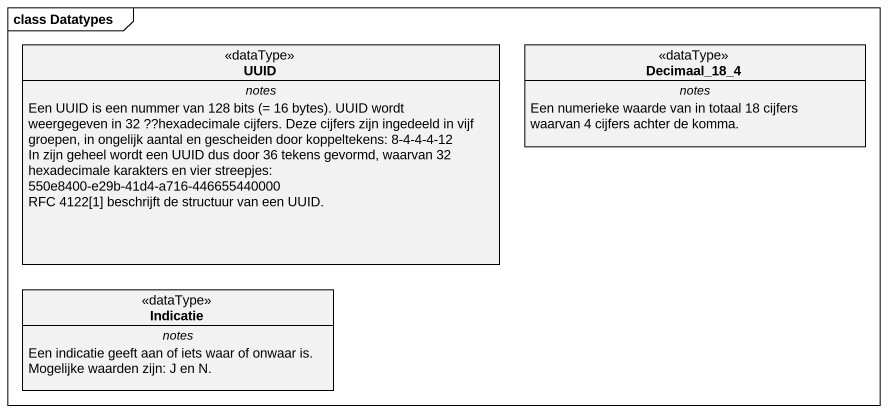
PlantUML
@startuml
mainframe class Datatypes
hide circle
hide empty members
class UUID <<dataType>> {
  -- notes --
  {field} Een UUID is een nummer van 128 bits (= 16 bytes). UUID wordt weergegeven in 32 ??hexadecimale cijfers. Deze cijfers zijn ingedeeld in vijf groepen, in ongelijk aantal en gescheiden door koppeltekens: 8-4-4-4-12
  In zijn geheel wordt een UUID dus door 36 tekens gevormd, waarvan 32 hexadecimale karakters en vier streepjes:
  550e8400-e29b-41d4-a716-446655440000
  RFC 4122[1] beschrijft de structuur van een UUID.
}
class Decimaal_18_4 <<dataType>> {
  -- notes --
  Een numerieke waarde van in totaal 18 cijfers waarvan 4 cijfers achter de komma.
}
class Indicatie <<dataType>> {
  -- notes --
  Een indicatie geeft aan of iets waar of onwaar is. Mogelijke waarden zijn: J en N.
}
@enduml
